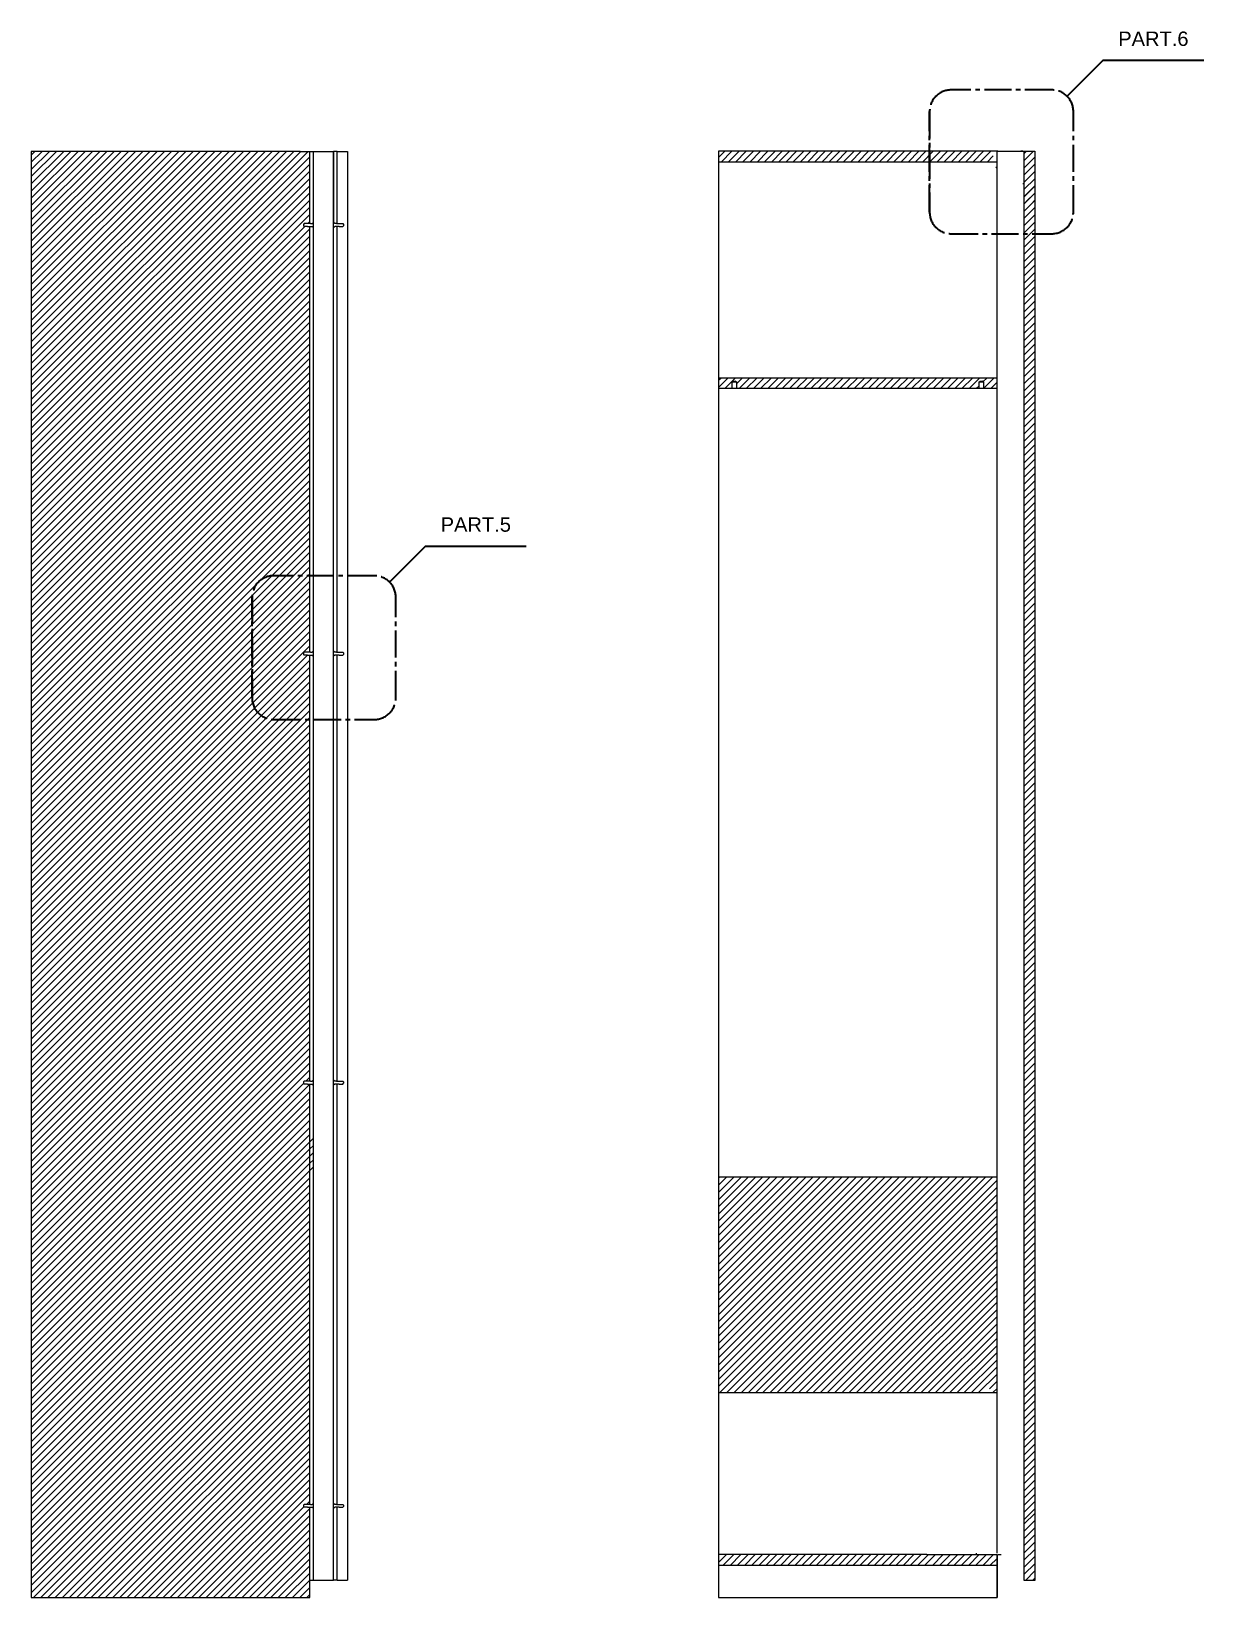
# Model space of a CAD drawing. Header units: millimetres. Extents: x -1233 to 3094, y -223 to 1764.
# Drawn here: x -502 to -338.9, y 1305.6 to 1523.5 of the extents above; entities that cross this region are included whole.
import ezdxf
from ezdxf.enums import TextEntityAlignment as Align

# ---------------------------------------------------------------- set-up
doc = ezdxf.new("R2010")
doc.units = ezdxf.units.MM
doc.linetypes.add('CENTER2', pattern=[1.125, 0.75, -0.125, 0.125, -0.125])
doc.layers.get('0').update_dxf_attribs({"color": 8})
doc.layers.add('A-SECT A-MCUT', color=7, linetype='Continuous', lineweight=35)
doc.layers.add('Campiture', color=1, linetype='Continuous')
doc.layers.add('Incastri', color=4, linetype='Continuous')
doc.styles.add('ARIAL', font='Arial.ttf')
pattern_1 = [(45, (-1266.9466, 1165.4452), (-0.5, 0.5), [])]

msp = doc.modelspace()

# ---------------------------------------------------------------- hatches: boundary and pattern name
at = {"layer": 'Campiture'}
h = msp.add_hatch(dxfattribs=at)
h.set_pattern_fill('JIS_WOOD', color=256)
h.set_pattern_definition(pattern_1)
edge = h.paths.add_edge_path()
edge.add_spline(control_points=[(-368.31, 1506.86), (-367.98, 1506.86), (-367.65, 1506.86), (-367.65, 1506.86), (-367.65, 1505.89), (-367.65, 1504.92), (-367.65, 1503.94)], knot_values=[0.174311, 0.174311, 0.174311, 0.174311, 0.674311, 0.674311, 0.674311, 1.5, 1.5, 1.5, 1.5], weights=[1, 1, 1, 1, 1, 1, 1], degree=3, periodic=0)
edge.add_spline(control_points=[(-367.65, 1506.86), (-367.65, 1506.86), (-367.98, 1506.86), (-368.31, 1506.86)], knot_values=[1, 1, 1, 1, 1.5, 1.5, 1.5, 1.5], weights=[1, 1, 1, 1], degree=3, periodic=0)
edge.add_spline(control_points=[(-368.31, 1506.86), (-368.64, 1506.86), (-368.97, 1506.86), (-368.97, 1506.86)], knot_values=[1.5, 1.5, 1.5, 1.5, 2, 2, 2, 2], weights=[1, 1, 1, 1], degree=3, periodic=0)
edge.add_line((-368.97, 1506.86), (-370.56, 1506.86))
edge.add_line((-370.56, 1506.86), (-406.38, 1506.86))
edge.add_line((-406.38, 1506.86), (-406.38, 1505.36))
edge.add_line((-406.38, 1505.36), (-373.64, 1505.36))
edge.add_line((-373.64, 1505.36), (-370.51, 1505.36))
edge.add_line((-370.51, 1505.36), (-367.65, 1505.36))
h = msp.add_hatch(dxfattribs=at)
h.set_pattern_fill('JIS_WOOD', color=256)
h.set_pattern_definition(pattern_1)
edge = h.paths.add_edge_path()
edge.add_line((-362.38, 1499.8), (-362.38, 1502.04))
edge.add_line((-362.38, 1502.04), (-363.86, 1500.57))
edge.add_line((-363.86, 1500.57), (-363.86, 1499.8))
edge.add_line((-363.86, 1499.8), (-363.86, 1318.11))
edge.add_spline(control_points=[(-363.86, 1318.11), (-363.86, 1317.37), (-363.86, 1316.63), (-363.86, 1315.9)], knot_values=[4.012319, 4.012319, 4.012319, 4.012319, 4.023751, 4.023751, 4.023751, 4.023751], weights=[1, 1, 1, 1], degree=3, periodic=0)
edge.add_line((-363.86, 1315.9), (-362.38, 1317.37))
edge.add_spline(control_points=[(-362.38, 1317.37), (-362.38, 1317.61), (-362.38, 1317.86), (-362.38, 1318.11)], knot_values=[0.949387, 0.949387, 0.949387, 0.949387, 0.953089, 0.953089, 0.953089, 0.953089], weights=[1, 1, 1, 1], degree=3, periodic=0)
edge.add_line((-362.38, 1318.11), (-362.38, 1499.8))
h = msp.add_hatch(dxfattribs=at)
h.set_pattern_fill('JIS_WOOD', color=256)
h.set_pattern_definition(pattern_1)
h.paths.add_polyline_path([(-370.15, 1474.76), (-369.98, 1474.86), (-369.72, 1474.86), (-369.55, 1474.76), (-369.55, 1473.86), (-367.65, 1473.86), (-367.65, 1475.36), (-406.38, 1475.36), (-406.38, 1473.86), (-404.48, 1473.86), (-404.48, 1474.76), (-404.31, 1474.86), (-404.06, 1474.86), (-403.88, 1474.76), (-403.88, 1473.86), (-370.15, 1473.86)])
h = msp.add_hatch(dxfattribs=at)
h.set_pattern_fill('JIS_WOOD', color=256)
h.set_pattern_definition(pattern_1)
h.paths.add_polyline_path([(-367.65, 1364.18), (-406.38, 1364.18), (-406.38, 1334.18), (-369.37, 1334.18), (-369.37, 1334.84), (-369.23, 1334.92), (-368.85, 1334.92), (-368.71, 1334.84), (-368.71, 1334.18), (-367.65, 1334.18)])

# ---------------------------------------------------------------- linework, layer by layer
for p, q in [((-464.56, 1506.84), (-462.09, 1506.84)), ((-463.24, 1503.31), (-463.24, 1506.84)), ((-462.74, 1308.06), (-462.74, 1506.84)), ((-462.09, 1506.84), (-459.95, 1506.84)), ((-459.45, 1506.84), (-459.95, 1506.84)), ((-459.95, 1308.06), (-459.95, 1506.84)), ((-459.95, 1506.84), (-459.95, 1496.84)), ((-459.45, 1496.79), (-459.45, 1506.84)), ((-459.45, 1506.84), (-457.98, 1506.84)), ((-457.98, 1506.84), (-457.98, 1308.06)), ((-367.65, 1499.8), (-367.65, 1506.86)), ((-367.53, 1506.86), (-363.86, 1506.86)), ((-366.44, 1506.86), (-366.2, 1506.86)), ((-365.98, 1506.86), (-364.36, 1506.86)), ((-364.07, 1506.86), (-364.36, 1506.86)), ((-363.86, 1506.86), (-362.38, 1506.86)), ((-363.86, 1499.8), (-363.86, 1506.86)), ((-363.86, 1506.86), (-363.86, 1506.86)), ((-362.38, 1506.86), (-362.38, 1499.8)), ((-367.65, 1505.36), (-406.38, 1505.36)), ((-463.24, 1496.79), (-463.24, 1503.31)), ((-367.65, 1311.83), (-367.65, 1499.8)), ((-363.86, 1308.04), (-363.86, 1499.8)), ((-362.38, 1499.8), (-362.38, 1308.04)), ((-463.24, 1437.17), (-463.24, 1496.39)), ((-459.45, 1437.17), (-459.45, 1496.39)), ((-406.38, 1475.36), (-367.65, 1475.36)), ((-367.65, 1473.86), (-406.38, 1473.86)), ((-463.24, 1377.5), (-463.24, 1436.77)), ((-459.45, 1377.5), (-459.45, 1436.77)), ((-463.24, 1318.63), (-463.24, 1377.1)), ((-459.45, 1318.63), (-459.45, 1377.1)), ((-406.38, 1364.18), (-367.65, 1364.18)), ((-406.38, 1334.18), (-367.65, 1334.18)), ((-369.83, 1334.18), (-368.33, 1334.18)), ((-463.24, 1311.64), (-463.24, 1318.23)), ((-459.45, 1308.06), (-459.45, 1318.23)), ((-463.24, 1310.13), (-463.24, 1311.64)), ((-377.4, 1311.63), (-406.38, 1311.63)), ((-377.38, 1310.11), (-406.38, 1310.11)), ((-367.65, 1310.14), (-367.65, 1311.66)), ((-367.65, 1308.09), (-367.65, 1310.11)), ((-367.65, 1310.11), (-367.65, 1305.68)), ((-463.24, 1308.06), (-462.09, 1308.06)), ((-462.09, 1308.06), (-459.95, 1308.06)), ((-459.45, 1308.06), (-459.95, 1308.06)), ((-459.45, 1308.06), (-457.98, 1308.06)), ((-362.38, 1308.04), (-363.86, 1308.04))]:
    msp.add_line(p, q)
at = {"color": 6}
for p, q in [((-363.86, 1502.31), (-364.04, 1502.31)), ((-370.57, 1311.83), (-370.57, 1311.63)), ((-367.5, 1311.63), (-367.06, 1311.63))]:
    msp.add_line(p, q, dxfattribs=at)
at = {"color": 175, "linetype": 'Continuous'}
for p, q in [((-363.86, 1500.57), (-362.38, 1502.04)), ((-362.63, 1499.8), (-362.38, 1500.04)), ((-463.53, 1496.79), (-463.24, 1497.07)), ((-463.24, 1377.07), (-463.21, 1377.1)), ((-463.24, 1369.07), (-462.74, 1369.57)), ((-463.24, 1368.07), (-462.74, 1368.57)), ((-463.24, 1367.07), (-462.74, 1367.57)), ((-463.24, 1366.07), (-462.74, 1366.57)), ((-463.24, 1365.07), (-462.74, 1365.57))]:
    msp.add_line(p, q, dxfattribs=at)
for points in [[(-464.56, 1506.84), (-466.15, 1506.84), (-501.98, 1506.84), (-501.98, 1305.65), (-463.24, 1305.66), (-463.24, 1308.1), (-463.24, 1310.13)], [(-367.53, 1506.86), (-370.56, 1506.86), (-406.38, 1506.86), (-406.38, 1305.66), (-367.65, 1305.68), (-367.65, 1308.12), (-367.65, 1310.14)], [(-377.4, 1311.63), (-369.63, 1311.63), (-368.23, 1311.63), (-367.65, 1311.63), (-367.65, 1310.11), (-368.78, 1310.11), (-377.38, 1310.11)]]:
    msp.add_lwpolyline(points)
at = {"layer": 'A-SECT A-MCUT'}
for p, q in [((-352.9, 1519.51), (-357.9, 1514.51)), ((-352.9, 1519.51), (-338.9, 1519.51)), ((-447.15, 1451.93), (-452.15, 1446.93)), ((-447.15, 1451.93), (-433.15, 1451.93))]:
    msp.add_line(p, q, dxfattribs=at)
at = {"layer": 'A-SECT A-MCUT', "linetype": 'CENTER2', "ltscale": 5}
for points in [[(-377.03, 1498.39, 0.414214), (-374.03, 1495.39), (-360.03, 1495.39, 0.414214), (-357.03, 1498.39), (-357.03, 1512.39, 0.414214), (-360.03, 1515.39), (-374.03, 1515.39, 0.414214), (-377.03, 1512.39), (-377.03, 1498.39), (-377.03, 1512.39)], [(-471.27, 1430.81, 0.414214), (-468.27, 1427.81), (-454.27, 1427.81, 0.414214), (-451.27, 1430.81), (-451.27, 1444.81, 0.414214), (-454.27, 1447.81), (-468.27, 1447.81, 0.414214), (-471.27, 1444.81), (-471.27, 1430.81), (-471.27, 1444.81)]]:
    msp.add_lwpolyline(points, format="xyb", dxfattribs=at)
at = {"layer": 'Campiture', "linetype": 'Continuous'}
for p, q in [((-501.98, 1506.33), (-501.47, 1506.84)), ((-501.98, 1505.33), (-500.47, 1506.84)), ((-501.98, 1504.33), (-499.47, 1506.84)), ((-501.98, 1503.33), (-498.47, 1506.84)), ((-501.98, 1502.33), (-497.47, 1506.84)), ((-501.98, 1501.33), (-496.47, 1506.84)), ((-501.98, 1500.33), (-495.47, 1506.84)), ((-501.98, 1499.33), (-494.47, 1506.84)), ((-501.98, 1498.33), (-493.47, 1506.84)), ((-501.98, 1497.33), (-492.47, 1506.84)), ((-501.98, 1496.33), (-491.47, 1506.84)), ((-501.98, 1495.33), (-490.47, 1506.84)), ((-501.98, 1494.33), (-489.47, 1506.84)), ((-501.98, 1493.33), (-488.47, 1506.84)), ((-501.98, 1492.33), (-487.47, 1506.84)), ((-501.98, 1491.33), (-486.47, 1506.84)), ((-501.98, 1490.33), (-485.47, 1506.84)), ((-501.98, 1489.33), (-484.47, 1506.84)), ((-501.98, 1488.33), (-483.47, 1506.84)), ((-501.98, 1487.33), (-482.47, 1506.84)), ((-501.98, 1486.33), (-481.47, 1506.84)), ((-501.98, 1485.33), (-480.47, 1506.84)), ((-501.98, 1484.33), (-479.47, 1506.84)), ((-501.98, 1483.33), (-478.47, 1506.84)), ((-501.98, 1482.33), (-477.47, 1506.84)), ((-501.98, 1481.33), (-476.47, 1506.84)), ((-501.98, 1480.33), (-475.47, 1506.84)), ((-501.98, 1479.33), (-474.47, 1506.84)), ((-501.98, 1478.33), (-473.47, 1506.84)), ((-501.98, 1477.33), (-472.47, 1506.84)), ((-501.98, 1476.33), (-471.47, 1506.84)), ((-501.98, 1475.33), (-470.47, 1506.84)), ((-501.98, 1474.33), (-469.47, 1506.84)), ((-501.98, 1473.33), (-468.47, 1506.84)), ((-501.98, 1472.33), (-467.47, 1506.84)), ((-501.98, 1471.33), (-466.47, 1506.84)), ((-501.98, 1470.33), (-465.47, 1506.84)), ((-501.98, 1469.33), (-464.47, 1506.84)), ((-501.98, 1468.33), (-463.47, 1506.84)), ((-501.98, 1467.33), (-463.24, 1506.07)), ((-363.86, 1506.57), (-363.56, 1506.86)), ((-363.86, 1505.57), (-362.56, 1506.86)), ((-363.86, 1504.57), (-362.38, 1506.04)), ((-501.98, 1466.33), (-463.24, 1505.07)), ((-501.98, 1465.33), (-463.24, 1504.07)), ((-363.86, 1503.57), (-362.38, 1505.04)), ((-363.86, 1502.57), (-362.38, 1504.04)), ((-501.98, 1464.33), (-463.24, 1503.07)), ((-501.98, 1463.33), (-463.24, 1502.07)), ((-363.86, 1501.57), (-362.38, 1503.04)), ((-501.98, 1462.33), (-463.24, 1501.07)), ((-501.98, 1461.33), (-463.24, 1500.07)), ((-363.63, 1499.8), (-362.38, 1501.04)), ((-501.98, 1460.33), (-463.24, 1499.07)), ((-501.98, 1459.33), (-463.24, 1498.07)), ((-501.98, 1458.33), (-463.93, 1496.39)), ((-501.98, 1457.33), (-463.24, 1496.07)), ((-501.98, 1456.33), (-463.24, 1495.07)), ((-501.98, 1455.33), (-463.24, 1494.07)), ((-501.98, 1454.33), (-463.24, 1493.07)), ((-501.98, 1453.33), (-463.24, 1492.07)), ((-501.98, 1452.33), (-463.24, 1491.07)), ((-501.98, 1451.33), (-463.24, 1490.07)), ((-501.98, 1450.33), (-463.24, 1489.07)), ((-501.98, 1449.33), (-463.24, 1488.07)), ((-501.98, 1448.33), (-463.24, 1487.07)), ((-501.98, 1447.33), (-463.24, 1486.07)), ((-501.98, 1446.33), (-463.24, 1485.07)), ((-501.98, 1445.33), (-463.24, 1484.07)), ((-501.98, 1444.33), (-463.24, 1483.07)), ((-501.98, 1443.33), (-463.24, 1482.07)), ((-501.98, 1442.33), (-463.24, 1481.07)), ((-501.98, 1441.33), (-463.24, 1480.07)), ((-501.98, 1440.33), (-463.24, 1479.07)), ((-501.98, 1439.33), (-463.24, 1478.07)), ((-501.98, 1438.33), (-463.24, 1477.07)), ((-501.98, 1437.33), (-463.24, 1476.07)), ((-501.98, 1436.33), (-463.24, 1475.07)), ((-501.98, 1435.33), (-463.24, 1474.07)), ((-501.98, 1434.33), (-463.24, 1473.07)), ((-501.98, 1433.33), (-463.24, 1472.07)), ((-501.98, 1432.33), (-463.24, 1471.07)), ((-501.98, 1431.33), (-463.24, 1470.07)), ((-501.98, 1430.33), (-463.24, 1469.07)), ((-501.98, 1429.33), (-463.24, 1468.07)), ((-501.98, 1428.33), (-463.24, 1467.07)), ((-501.98, 1427.33), (-463.24, 1466.07)), ((-501.98, 1426.33), (-463.24, 1465.07)), ((-501.98, 1425.33), (-463.24, 1464.07)), ((-501.98, 1424.33), (-463.24, 1463.07)), ((-501.98, 1423.33), (-463.24, 1462.07)), ((-501.98, 1422.33), (-463.24, 1461.07)), ((-501.98, 1421.33), (-463.24, 1460.07)), ((-501.98, 1420.33), (-463.24, 1459.07)), ((-501.98, 1419.33), (-463.24, 1458.07)), ((-501.98, 1418.33), (-463.24, 1457.07)), ((-501.98, 1417.33), (-463.24, 1456.07)), ((-501.98, 1416.33), (-463.24, 1455.07)), ((-501.98, 1415.33), (-463.24, 1454.07)), ((-501.98, 1414.33), (-463.24, 1453.07)), ((-501.98, 1413.33), (-463.24, 1452.07)), ((-501.98, 1412.33), (-463.24, 1451.07)), ((-501.98, 1411.33), (-463.24, 1450.07)), ((-501.98, 1410.33), (-463.24, 1449.07)), ((-501.98, 1409.33), (-463.24, 1448.07)), ((-501.98, 1408.33), (-463.24, 1447.07)), ((-501.98, 1407.33), (-463.24, 1446.07)), ((-501.98, 1406.33), (-463.24, 1445.07)), ((-501.98, 1405.33), (-463.24, 1444.07)), ((-501.98, 1404.33), (-463.24, 1443.07)), ((-501.98, 1403.33), (-463.24, 1442.07)), ((-501.98, 1402.33), (-463.24, 1441.07)), ((-501.98, 1401.33), (-463.24, 1440.07)), ((-501.98, 1400.33), (-463.24, 1439.07)), ((-501.98, 1399.33), (-463.24, 1438.07)), ((-501.98, 1398.33), (-463.54, 1436.77)), ((-501.98, 1397.33), (-463.24, 1436.07)), ((-501.98, 1396.33), (-463.24, 1435.07)), ((-501.98, 1395.33), (-463.24, 1434.07)), ((-501.98, 1394.33), (-463.24, 1433.07)), ((-501.98, 1393.33), (-463.24, 1432.07)), ((-501.98, 1392.33), (-463.24, 1431.07)), ((-501.98, 1391.33), (-463.24, 1430.07)), ((-501.98, 1390.33), (-463.24, 1429.07)), ((-501.98, 1389.33), (-463.24, 1428.07)), ((-501.98, 1388.33), (-463.24, 1427.07)), ((-501.98, 1387.33), (-463.24, 1426.07)), ((-501.98, 1386.33), (-463.24, 1425.07)), ((-501.98, 1385.33), (-463.24, 1424.07)), ((-501.98, 1384.33), (-463.24, 1423.07)), ((-501.98, 1383.33), (-463.24, 1422.07)), ((-501.98, 1382.33), (-463.24, 1421.07)), ((-501.98, 1381.33), (-463.24, 1420.07)), ((-501.98, 1380.33), (-463.24, 1419.07)), ((-501.98, 1379.33), (-463.24, 1418.07)), ((-501.98, 1378.33), (-463.24, 1417.07)), ((-501.98, 1377.33), (-463.24, 1416.07)), ((-501.98, 1376.33), (-463.24, 1415.07)), ((-501.98, 1375.33), (-463.24, 1414.07)), ((-501.98, 1374.33), (-463.24, 1413.07)), ((-501.98, 1373.33), (-463.24, 1412.07)), ((-501.98, 1372.33), (-463.24, 1411.07)), ((-501.98, 1371.33), (-463.24, 1410.07)), ((-501.98, 1370.33), (-463.24, 1409.07)), ((-501.98, 1369.33), (-463.24, 1408.07)), ((-501.98, 1368.33), (-463.24, 1407.07)), ((-501.98, 1367.33), (-463.24, 1406.07)), ((-501.98, 1366.33), (-463.24, 1405.07)), ((-501.98, 1365.33), (-463.24, 1404.07)), ((-501.98, 1364.33), (-463.24, 1403.07)), ((-501.98, 1363.33), (-463.24, 1402.07)), ((-501.98, 1362.33), (-463.24, 1401.07)), ((-501.98, 1361.33), (-463.24, 1400.07)), ((-501.98, 1360.33), (-463.24, 1399.07)), ((-501.98, 1359.33), (-463.24, 1398.07)), ((-501.98, 1358.33), (-463.24, 1397.07)), ((-501.98, 1357.33), (-463.24, 1396.07)), ((-501.98, 1356.33), (-463.24, 1395.07)), ((-501.98, 1355.33), (-463.24, 1394.07)), ((-501.98, 1354.33), (-463.24, 1393.07)), ((-501.98, 1353.33), (-463.24, 1392.07)), ((-501.98, 1352.33), (-463.24, 1391.07)), ((-501.98, 1351.33), (-463.24, 1390.07)), ((-501.98, 1350.33), (-463.24, 1389.07)), ((-501.98, 1349.33), (-463.24, 1388.07)), ((-501.98, 1348.33), (-463.24, 1387.07)), ((-501.98, 1347.33), (-463.24, 1386.07)), ((-501.98, 1346.33), (-463.24, 1385.07)), ((-501.98, 1345.33), (-463.24, 1384.07)), ((-501.98, 1344.33), (-463.24, 1383.07)), ((-501.98, 1343.33), (-463.24, 1382.07)), ((-501.98, 1342.33), (-463.24, 1381.07)), ((-501.98, 1341.33), (-463.24, 1380.07)), ((-501.98, 1340.33), (-463.24, 1379.07)), ((-501.98, 1339.33), (-464.12, 1377.19)), ((-463.81, 1377.5), (-463.24, 1378.07)), ((-501.98, 1338.33), (-463.24, 1377.07)), ((-501.98, 1337.33), (-463.24, 1376.07)), ((-501.98, 1336.33), (-463.24, 1375.07)), ((-501.98, 1335.33), (-463.24, 1374.07)), ((-501.98, 1334.33), (-463.24, 1373.07)), ((-501.98, 1333.33), (-463.24, 1372.07)), ((-501.98, 1332.33), (-463.24, 1371.07)), ((-501.98, 1331.33), (-463.24, 1370.07)), ((-501.98, 1330.33), (-463.24, 1369.07)), ((-501.98, 1329.33), (-463.24, 1368.07)), ((-501.98, 1328.33), (-463.24, 1367.07)), ((-501.98, 1327.33), (-463.24, 1366.07)), ((-501.98, 1326.33), (-463.24, 1365.07)), ((-501.98, 1325.33), (-463.24, 1364.07)), ((-501.98, 1324.33), (-463.24, 1363.07)), ((-501.98, 1323.33), (-463.24, 1362.07)), ((-501.98, 1322.33), (-463.24, 1361.07)), ((-501.98, 1321.33), (-463.24, 1360.07)), ((-501.98, 1320.33), (-463.24, 1359.07)), ((-501.98, 1319.33), (-463.24, 1358.07)), ((-501.98, 1318.33), (-463.24, 1357.07)), ((-501.98, 1317.33), (-463.24, 1356.07)), ((-501.98, 1316.33), (-463.24, 1355.07)), ((-501.98, 1315.33), (-463.24, 1354.07)), ((-501.98, 1314.33), (-463.24, 1353.07)), ((-501.98, 1313.33), (-463.24, 1352.07)), ((-501.98, 1312.33), (-463.24, 1351.07)), ((-501.98, 1311.33), (-463.24, 1350.07)), ((-501.98, 1310.33), (-463.24, 1349.07)), ((-501.98, 1309.33), (-463.24, 1348.07)), ((-501.98, 1308.33), (-463.24, 1347.07)), ((-501.98, 1307.33), (-463.24, 1346.07)), ((-501.98, 1306.33), (-463.24, 1345.07)), ((-501.67, 1305.65), (-463.24, 1344.07)), ((-500.67, 1305.65), (-463.24, 1343.07)), ((-499.66, 1305.65), (-463.24, 1342.07)), ((-498.66, 1305.65), (-463.24, 1341.07)), ((-497.66, 1305.65), (-463.24, 1340.07)), ((-496.66, 1305.65), (-463.24, 1339.07)), ((-495.66, 1305.65), (-463.24, 1338.07)), ((-494.66, 1305.65), (-463.24, 1337.07)), ((-493.66, 1305.65), (-463.24, 1336.07)), ((-492.66, 1305.65), (-463.24, 1335.07)), ((-491.66, 1305.65), (-463.24, 1334.07)), ((-490.66, 1305.65), (-463.24, 1333.07)), ((-489.66, 1305.65), (-463.24, 1332.07)), ((-488.66, 1305.65), (-463.24, 1331.07)), ((-487.66, 1305.65), (-463.24, 1330.07)), ((-486.66, 1305.65), (-463.24, 1329.07)), ((-485.66, 1305.65), (-463.24, 1328.07)), ((-484.66, 1305.65), (-463.24, 1327.07)), ((-483.66, 1305.65), (-463.24, 1326.07)), ((-482.66, 1305.65), (-463.24, 1325.07)), ((-481.66, 1305.66), (-463.24, 1324.07)), ((-480.66, 1305.66), (-463.24, 1323.07)), ((-479.66, 1305.66), (-463.24, 1322.07)), ((-478.66, 1305.66), (-463.24, 1321.07)), ((-477.65, 1305.66), (-463.24, 1320.07)), ((-463.68, 1318.63), (-463.24, 1319.07)), ((-476.65, 1305.66), (-464.06, 1318.26)), ((-475.65, 1305.66), (-463.24, 1318.07)), ((-474.65, 1305.66), (-463.24, 1317.07)), ((-363.86, 1315.9), (-362.38, 1317.37)), ((-363.86, 1314.9), (-362.38, 1316.37)), ((-473.65, 1305.66), (-463.24, 1316.07)), ((-472.65, 1305.66), (-463.24, 1315.07)), ((-471.65, 1305.66), (-463.24, 1314.07)), ((-363.86, 1313.9), (-362.38, 1315.37)), ((-363.86, 1312.9), (-362.38, 1314.37)), ((-470.65, 1305.66), (-463.24, 1313.07)), ((-469.65, 1305.66), (-463.24, 1312.07)), ((-363.86, 1311.9), (-362.38, 1313.37)), ((-363.86, 1310.9), (-362.38, 1312.37)), ((-468.65, 1305.66), (-463.24, 1311.07)), ((-467.65, 1305.66), (-463.24, 1310.07)), ((-406.38, 1310.52), (-405.27, 1311.63)), ((-405.79, 1310.11), (-404.27, 1311.63)), ((-404.79, 1310.11), (-403.27, 1311.63)), ((-403.79, 1310.11), (-402.27, 1311.63)), ((-402.79, 1310.11), (-401.27, 1311.63)), ((-401.79, 1310.11), (-400.27, 1311.63)), ((-400.79, 1310.11), (-399.27, 1311.63)), ((-399.79, 1310.11), (-398.27, 1311.63)), ((-398.79, 1310.11), (-397.27, 1311.63)), ((-397.79, 1310.11), (-396.27, 1311.63)), ((-396.79, 1310.11), (-395.27, 1311.63)), ((-395.79, 1310.11), (-394.27, 1311.63)), ((-394.79, 1310.11), (-393.27, 1311.63)), ((-393.79, 1310.11), (-392.27, 1311.63)), ((-392.79, 1310.11), (-391.27, 1311.63)), ((-391.79, 1310.11), (-390.27, 1311.63)), ((-390.72, 1310.11), (-389.2, 1311.63)), ((-389.72, 1310.11), (-388.2, 1311.63)), ((-388.72, 1310.11), (-387.2, 1311.63)), ((-387.72, 1310.11), (-386.2, 1311.63)), ((-386.72, 1310.11), (-385.2, 1311.63)), ((-385.72, 1310.11), (-384.2, 1311.63)), ((-384.72, 1310.11), (-383.2, 1311.63)), ((-383.72, 1310.11), (-382.2, 1311.63)), ((-382.72, 1310.11), (-381.2, 1311.63)), ((-381.72, 1310.11), (-380.2, 1311.63)), ((-380.72, 1310.11), (-379.2, 1311.63)), ((-379.72, 1310.11), (-378.2, 1311.63)), ((-378.72, 1310.11), (-377.2, 1311.63)), ((-377.72, 1310.11), (-376.2, 1311.63)), ((-376.64, 1310.11), (-375.12, 1311.63)), ((-375.64, 1310.11), (-374.12, 1311.63)), ((-374.64, 1310.11), (-373.12, 1311.63)), ((-373.64, 1310.11), (-372.12, 1311.63)), ((-372.64, 1310.11), (-371.12, 1311.63)), ((-371.64, 1310.11), (-370.12, 1311.63)), ((-370.64, 1310.11), (-369.12, 1311.63)), ((-369.64, 1310.11), (-368.12, 1311.63)), ((-368.64, 1310.11), (-367.65, 1311.1)), ((-363.86, 1309.9), (-362.38, 1311.37)), ((-363.86, 1308.9), (-362.38, 1310.37)), ((-466.65, 1305.66), (-463.24, 1309.07)), ((-465.65, 1305.66), (-463.24, 1308.07)), ((-363.71, 1308.04), (-362.38, 1309.37)), ((-362.71, 1308.04), (-362.38, 1308.37)), ((-464.65, 1305.66), (-463.24, 1307.07)), ((-463.65, 1305.66), (-463.24, 1306.07))]:
    msp.add_line(p, q, dxfattribs=at)
at = {"layer": 'Campiture'}
for p, q in [((-464.03, 1318.63), (-464.14, 1318.53)), ((-464.14, 1318.53), (-464.14, 1318.33)), ((-464.03, 1318.23), (-464.14, 1318.33)), ((-463.54, 1318.63), (-464.03, 1318.63)), ((-463.54, 1318.23), (-464.03, 1318.23))]:
    msp.add_line(p, q, dxfattribs=at)
at = {"layer": 'Incastri'}
for p, q in [((-462.93, 1496.79), (-462.74, 1496.96)), ((-459.76, 1496.79), (-459.95, 1496.96)), ((-464.03, 1496.79), (-464.14, 1496.69)), ((-464.14, 1496.69), (-464.14, 1496.49)), ((-464.03, 1496.39), (-464.14, 1496.49)), ((-463.54, 1496.79), (-464.03, 1496.79)), ((-463.54, 1496.39), (-464.03, 1496.39)), ((-463.14, 1496.79), (-463.54, 1496.79)), ((-463.54, 1496.39), (-462.93, 1496.39)), ((-463.14, 1496.79), (-462.93, 1496.79)), ((-462.93, 1496.39), (-462.74, 1496.21)), ((-459.76, 1496.39), (-459.95, 1496.21)), ((-459.55, 1496.79), (-459.76, 1496.79)), ((-459.15, 1496.39), (-459.76, 1496.39)), ((-459.55, 1496.79), (-459.15, 1496.79)), ((-459.15, 1496.79), (-458.66, 1496.79)), ((-459.15, 1496.39), (-458.66, 1496.39)), ((-458.66, 1496.79), (-458.55, 1496.69)), ((-458.66, 1496.39), (-458.55, 1496.49)), ((-458.55, 1496.69), (-458.55, 1496.49)), ((-404.48, 1474.76), (-404.31, 1474.86)), ((-404.48, 1473.86), (-404.48, 1474.76)), ((-404.48, 1474.76), (-403.88, 1474.76)), ((-404.31, 1474.86), (-404.06, 1474.86)), ((-403.88, 1474.76), (-404.06, 1474.86)), ((-403.88, 1474.76), (-403.88, 1473.86)), ((-370.15, 1474.76), (-369.98, 1474.86)), ((-370.15, 1473.86), (-370.15, 1474.76)), ((-370.15, 1474.76), (-369.55, 1474.76)), ((-369.98, 1474.86), (-369.72, 1474.86)), ((-369.55, 1474.76), (-369.72, 1474.86)), ((-369.55, 1474.76), (-369.55, 1473.86)), ((-464.03, 1437.17), (-464.14, 1437.07)), ((-464.14, 1437.07), (-464.14, 1436.87)), ((-464.03, 1436.77), (-464.14, 1436.87)), ((-463.54, 1437.17), (-464.03, 1437.17)), ((-463.54, 1436.77), (-464.03, 1436.77)), ((-463.14, 1437.17), (-463.54, 1437.17)), ((-463.54, 1436.77), (-462.93, 1436.77)), ((-463.14, 1437.17), (-462.93, 1437.17)), ((-462.93, 1437.17), (-462.74, 1437.34)), ((-462.93, 1436.77), (-462.74, 1436.6)), ((-459.76, 1437.17), (-459.95, 1437.34)), ((-459.76, 1436.77), (-459.95, 1436.6)), ((-459.55, 1437.17), (-459.76, 1437.17)), ((-459.15, 1436.77), (-459.76, 1436.77)), ((-459.55, 1437.17), (-459.15, 1437.17)), ((-459.15, 1437.17), (-458.66, 1437.17)), ((-459.15, 1436.77), (-458.66, 1436.77)), ((-458.66, 1437.17), (-458.55, 1437.07)), ((-458.66, 1436.77), (-458.55, 1436.87)), ((-458.55, 1437.07), (-458.55, 1436.87)), ((-464.03, 1377.5), (-464.14, 1377.4)), ((-464.14, 1377.4), (-464.14, 1377.2)), ((-464.03, 1377.1), (-464.14, 1377.2)), ((-463.54, 1377.5), (-464.03, 1377.5)), ((-463.14, 1377.5), (-463.54, 1377.5)), ((-463.14, 1377.5), (-462.93, 1377.5)), ((-462.93, 1377.5), (-462.74, 1377.68)), ((-459.76, 1377.5), (-459.95, 1377.68)), ((-459.55, 1377.5), (-459.76, 1377.5)), ((-459.55, 1377.5), (-459.15, 1377.5)), ((-459.15, 1377.5), (-458.66, 1377.5)), ((-458.66, 1377.5), (-458.55, 1377.4)), ((-458.66, 1377.1), (-458.55, 1377.2)), ((-458.55, 1377.4), (-458.55, 1377.2)), ((-463.54, 1377.1), (-464.03, 1377.1)), ((-463.54, 1377.1), (-462.93, 1377.1)), ((-462.93, 1377.1), (-462.74, 1376.93)), ((-459.76, 1377.1), (-459.95, 1376.93)), ((-459.15, 1377.1), (-459.76, 1377.1)), ((-459.15, 1377.1), (-458.66, 1377.1)), ((-463.14, 1318.63), (-463.54, 1318.63)), ((-463.14, 1318.63), (-462.93, 1318.63)), ((-462.93, 1318.63), (-462.74, 1318.81)), ((-459.76, 1318.63), (-459.95, 1318.81)), ((-459.55, 1318.63), (-459.76, 1318.63)), ((-459.55, 1318.63), (-459.15, 1318.63)), ((-459.15, 1318.63), (-458.66, 1318.63)), ((-458.66, 1318.63), (-458.55, 1318.53)), ((-458.66, 1318.23), (-458.55, 1318.33)), ((-458.55, 1318.53), (-458.55, 1318.33)), ((-463.54, 1318.23), (-462.93, 1318.23)), ((-462.93, 1318.23), (-462.74, 1318.06)), ((-459.76, 1318.23), (-459.95, 1318.06)), ((-459.15, 1318.23), (-459.76, 1318.23)), ((-459.15, 1318.23), (-458.66, 1318.23))]:
    msp.add_line(p, q, dxfattribs=at)

# ---------------------------------------------------------------- texts
at = {"style": 'ARIAL'}
for tag, p in [('PART.6', (-345.9, 1523.51)), ('PART.5', (-440.15, 1455.93))]:
    msp.add_attdef(tag, text='1', height=2, dxfattribs=at).set_placement(p, align=Align.TOP_CENTER)

doc.saveas('drawing.dxf')
